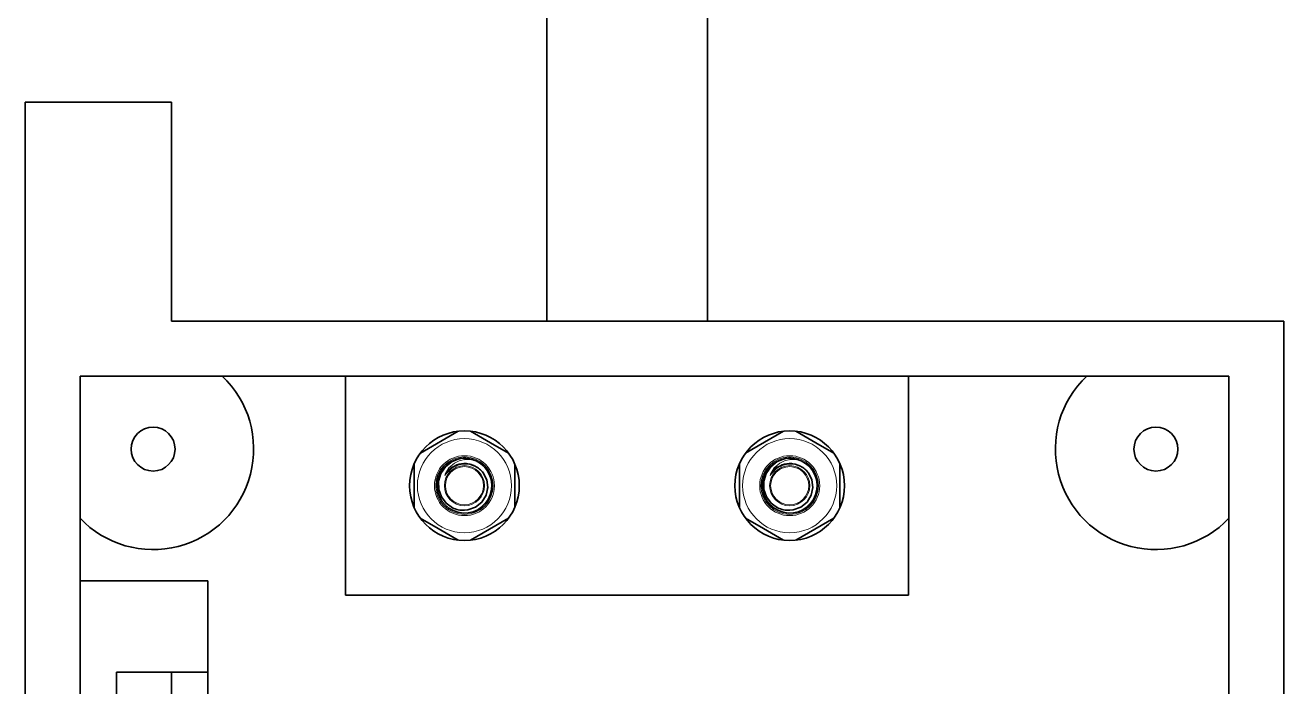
# Model space of a CAD drawing. Extents: x 146 to 1134, y 78 to 926.
# Drawn here: x 666.9 to 735.8, y 371.9 to 408.1 of the extents above; entities that cross this region are included whole.
import ezdxf

# ---------------------------------------------------------------- set-up
doc = ezdxf.new("R2010")
doc.units = 0

msp = doc.modelspace()

# ---------------------------------------------------------------- linework, layer by layer
at = {"color": 7, "lineweight": 35}
for p, q in [((695.44, 498.199), (695.44, 391.907)), ((704.232, 391.907), (704.232, 498.199)), ((666.909, 391.907), (666.909, 330.107)), ((666.909, 391.907), (666.909, 300.107)), ((674.909, 391.907), (735.764, 391.907)), ((735.764, 300.107), (735.764, 391.907)), ((669.909, 388.907), (732.764, 388.907)), ((669.909, 330.107), (669.909, 388.907)), ((732.764, 303.107), (732.764, 388.907)), ((732.764, 349.306), (732.764, 379.407)), ((715.232, 376.907), (684.44, 376.907)), ((671.909, 372.707), (671.909, 330.107))]:
    msp.add_line(p, q, dxfattribs=at)
at = {"color": 7, "lineweight": 35, "ltscale": 0.3}
for p, q in [((666.909, 403.907), (666.909, 391.907)), ((666.909, 391.907), (666.909, 403.907)), ((674.909, 403.907), (674.909, 391.907)), ((684.44, 388.907), (684.44, 376.907)), ((684.44, 388.907), (684.44, 376.907)), ((715.232, 388.907), (715.232, 376.907))]:
    msp.add_line(p, q, dxfattribs=at)
at = {"color": 7, "lineweight": 35, "ltscale": 0.2}
msp.add_line((666.909, 403.907), (674.909, 403.907), dxfattribs=at)
at = {"color": 7, "lineweight": 35, "ltscale": 0.043127}
for p, q in [((677.684, 388.907), (679.409, 388.907)), ((724.989, 388.907), (723.264, 388.907)), ((732.764, 379.407), (732.764, 381.132))]:
    msp.add_line(p, q, dxfattribs=at)
at = {"color": 7, "lineweight": 35, "ltscale": 0.125784}
msp.add_line((679.409, 388.907), (684.44, 388.907), dxfattribs=at)
at = {"color": 7, "lineweight": 35, "ltscale": 0.275003}
for p, q in [((684.44, 388.907), (695.44, 388.907)), ((715.232, 388.907), (704.232, 388.907))]:
    msp.add_line(p, q, dxfattribs=at)
at = {"color": 7, "lineweight": 35, "ltscale": 0.200786}
msp.add_line((715.232, 388.907), (723.264, 388.907), dxfattribs=at)
at = {"color": 7, "lineweight": 35, "ltscale": 0.059962}
for p, q in [((688.527, 384.689), (690.604, 385.888)), ((706.319, 384.689), (708.396, 385.888)), ((693.69, 384.106), (693.69, 381.708)), ((711.482, 384.106), (711.482, 381.708)), ((691.277, 379.926), (693.354, 381.125)), ((709.069, 379.926), (711.146, 381.125))]:
    msp.add_line(p, q, dxfattribs=at)
at = {"color": 7, "lineweight": 35, "ltscale": 0.031607}
for p, q in [((691.277, 385.888), (692.372, 385.256)), ((709.068, 385.888), (710.163, 385.256))]:
    msp.add_line(p, q, dxfattribs=at)
at = {"color": 7, "lineweight": 35, "ltscale": 0.028374}
msp.add_line((693.354, 384.689), (692.372, 385.256), dxfattribs=at)
at = {"color": 7, "lineweight": 35, "ltscale": 0.028373}
msp.add_line((711.146, 384.689), (710.163, 385.256), dxfattribs=at)
at = {"color": 7, "lineweight": 35, "ltscale": 0.000106254}
for p, q in [((691.454, 384.306), (691.455, 384.31)), ((709.246, 384.306), (709.247, 384.31))]:
    msp.add_line(p, q, dxfattribs=at)
at = {"color": 7, "lineweight": 35, "ltscale": 0.05996}
for p, q in [((688.19, 381.708), (688.19, 384.106)), ((705.982, 381.708), (705.982, 384.106))]:
    msp.add_line(p, q, dxfattribs=at)
at = {"color": 7, "lineweight": 13, "ltscale": 0.000145855}
msp.add_line((691.965, 383.604), (691.961, 383.6), dxfattribs=at)
at = {"color": 7, "lineweight": 13, "ltscale": 0.000146992}
msp.add_line((709.757, 383.604), (709.753, 383.6), dxfattribs=at)
at = {"color": 7, "lineweight": 35, "ltscale": 0.028372}
for p, q in [((688.526, 381.125), (689.509, 380.558)), ((706.318, 381.125), (707.301, 380.558))]:
    msp.add_line(p, q, dxfattribs=at)
at = {"color": 7, "lineweight": 35, "ltscale": 0.031606}
for p, q in [((690.604, 379.926), (689.509, 380.558)), ((708.396, 379.926), (707.301, 380.558))]:
    msp.add_line(p, q, dxfattribs=at)
at = {"color": 7, "lineweight": 35, "ltscale": 0.174998}
msp.add_line((669.909, 377.707), (676.909, 377.707), dxfattribs=at)
at = {"color": 7, "lineweight": 35, "ltscale": 0.125}
for q in [(676.909, 377.707), (671.909, 372.707)]:
    msp.add_line((676.909, 372.707), q, dxfattribs=at)
at = {"color": 7, "lineweight": 35, "ltscale": 0.325}
for p, q in [((684.44, 376.907), (697.44, 376.907)), ((702.232, 376.907), (715.232, 376.907))]:
    msp.add_line(p, q, dxfattribs=at)
at = {"color": 7, "lineweight": 35, "ltscale": 0.119795}
msp.add_line((697.44, 376.907), (702.232, 376.907), dxfattribs=at)
at = {"color": 7, "lineweight": 35, "ltscale": 0.125001}
msp.add_line((674.909, 367.707), (674.909, 372.707), dxfattribs=at)
at = {"color": 7, "lineweight": 35, "ltscale": 0.05}
msp.add_line((674.909, 372.707), (676.909, 372.707), dxfattribs=at)
at = {"color": 7, "lineweight": 35, "ltscale": 0.336716}
msp.add_line((676.909, 359.239), (676.909, 372.707), dxfattribs=at)
at = {"color": 7, "lineweight": 13}
for points in [[(690.284, 381.707), (689.985, 381.91), (689.747, 382.186), (689.588, 382.516), (689.519, 382.883), (689.549, 383.257), (689.677, 383.615), (689.895, 383.928), (690.192, 384.177), (690.545, 384.341), (690.9, 384.407)], [(689.881, 383.539), (690.087, 383.877), (690.397, 384.143), (690.655, 384.267), (690.939, 384.335)], [(689.885, 383.538), (690.09, 383.875), (690.399, 384.139), (690.657, 384.263), (690.94, 384.331)], [(708.076, 381.707), (707.776, 381.91), (707.539, 382.186), (707.38, 382.516), (707.311, 382.883), (707.341, 383.257), (707.469, 383.615), (707.687, 383.928), (707.983, 384.177), (708.336, 384.341), (708.692, 384.407)], [(707.673, 383.539), (707.879, 383.877), (708.189, 384.143), (708.447, 384.267), (708.731, 384.335)], [(707.677, 383.538), (707.882, 383.875), (708.191, 384.139), (708.449, 384.263), (708.732, 384.331)], [(690.261, 383.881), (689.941, 383.564), (689.903, 383.512), (689.866, 383.47), (689.863, 383.472), (689.881, 383.539)], [(691.961, 383.6), (692.145, 383.24), (692.205, 382.836), (692.13, 382.427), (691.926, 382.06), (691.609, 381.774), (691.214, 381.603), (690.939, 381.564)], [(708.053, 383.881), (707.733, 383.564), (707.694, 383.512), (707.658, 383.47), (707.655, 383.472), (707.673, 383.539)], [(709.753, 383.6), (709.937, 383.24), (709.997, 382.836), (709.922, 382.427), (709.718, 382.06), (709.401, 381.774), (709.006, 381.603), (708.731, 381.564)]]:
    msp.add_lwpolyline(points, dxfattribs=at)
at = {"color": 7, "lineweight": 35}
for points in [[(690.282, 381.701), (689.935, 381.948), (689.676, 382.293), (689.534, 382.705), (689.524, 383.146), (689.65, 383.574), (689.904, 383.946), (690.262, 384.226), (690.694, 384.386), (690.726, 384.392)], [(708.074, 381.701), (707.727, 381.948), (707.468, 382.293), (707.326, 382.705), (707.316, 383.146), (707.442, 383.574), (707.695, 383.946), (708.054, 384.226), (708.486, 384.386), (708.518, 384.392)], [(691.965, 383.604), (692.155, 383.228), (692.21, 382.805), (692.119, 382.382), (691.89, 382.008), (691.545, 381.729), (691.121, 381.578), (690.94, 381.558)], [(709.757, 383.604), (709.947, 383.228), (710.002, 382.805), (709.911, 382.382), (709.682, 382.008), (709.337, 381.729), (708.913, 381.578), (708.732, 381.558)]]:
    msp.add_lwpolyline(points, dxfattribs=at)
for centre, radius in [((673.909, 384.907), 1.2), ((690.94, 382.907), 3), ((708.732, 382.907), 3), ((728.764, 384.907), 1.2)]:
    msp.add_circle(centre, radius, dxfattribs=at)
at = {"color": 7, "lineweight": 13}
for centre, radius in [((690.94, 382.907), 2.575), ((708.732, 382.907), 2.575), ((690.94, 382.907), 1.641), ((690.94, 382.907), 1.571), ((708.732, 382.907), 1.641), ((708.732, 382.907), 1.571), ((690.94, 382.907), 1.099), ((690.94, 382.907), 1.043), ((708.732, 382.907), 1.099), ((708.732, 382.907), 1.043)]:
    msp.add_circle(centre, radius, dxfattribs=at)
at = {"color": 7, "lineweight": 35}
for centre, radius, start, end in [((673.909, 384.907), 5.5, 223.34175, 46.65824), ((728.764, 384.907), 5.5, 133.34175, 316.65824), ((690.94, 382.907), 1.5, 98.21649, 75.83133), ((690.94, 382.907), 1.5, 75.83133, 98.21527), ((691.176, 383.738), 0.637, 64.0224, 78.10885), ((708.732, 382.907), 1.5, 98.21649, 75.83133), ((708.732, 382.907), 1.5, 75.83133, 98.21527), ((708.968, 383.738), 0.637, 64.0224, 78.10885), ((690.968, 382.872), 1.238, 91.26229, 124.98067), ((690.966, 382.874), 1.235, 63.16685, 91.19453), ((690.958, 382.859), 1.253, 36.49782, 63.14972), ((708.76, 382.872), 1.238, 91.26229, 124.98067), ((708.758, 382.874), 1.235, 63.16685, 91.19453), ((708.75, 382.859), 1.253, 36.49782, 63.14972), ((690.891, 382.918), 1.36, 243.43534, 272.07922), ((708.682, 382.918), 1.36, 243.43534, 272.07922)]:
    msp.add_arc(centre, radius, start, end, dxfattribs=at)
at = {"color": 7, "lineweight": 13}
for centre, radius, start, end in [((690.94, 382.907), 1.49, 109.60262, 241.31634), ((690.94, 382.907), 1.49, 109.60265, 241.31634), ((690.94, 382.907), 1.49, 109.60268, 69.83062), ((691.128, 382.898), 1.45, 76.94618, 97.46111), ((691.128, 382.898), 1.445, 76.94603, 97.44493), ((708.732, 382.907), 1.49, 109.60262, 241.31634), ((708.732, 382.907), 1.49, 109.60265, 241.31634), ((708.732, 382.907), 1.49, 109.60268, 69.83062), ((708.919, 382.898), 1.45, 76.94618, 97.46111), ((708.919, 382.898), 1.445, 76.94603, 97.44493), ((690.94, 382.907), 1.229, 46.22136, 149.13412), ((690.968, 382.872), 1.232, 91.24778, 124.97918), ((690.966, 382.874), 1.23, 63.14627, 91.17951), ((690.958, 382.859), 1.247, 36.47089, 63.12814), ((708.732, 382.907), 1.229, 46.22136, 149.13412), ((708.76, 382.872), 1.232, 91.24778, 124.97918), ((708.758, 382.874), 1.23, 63.14627, 91.17951), ((708.75, 382.859), 1.247, 36.47089, 63.12814), ((690.891, 382.918), 1.355, 243.41326, 272.05629), ((708.682, 382.918), 1.355, 243.41326, 272.05629)]:
    msp.add_arc(centre, radius, start, end, dxfattribs=at)

doc.saveas('drawing.dxf')
